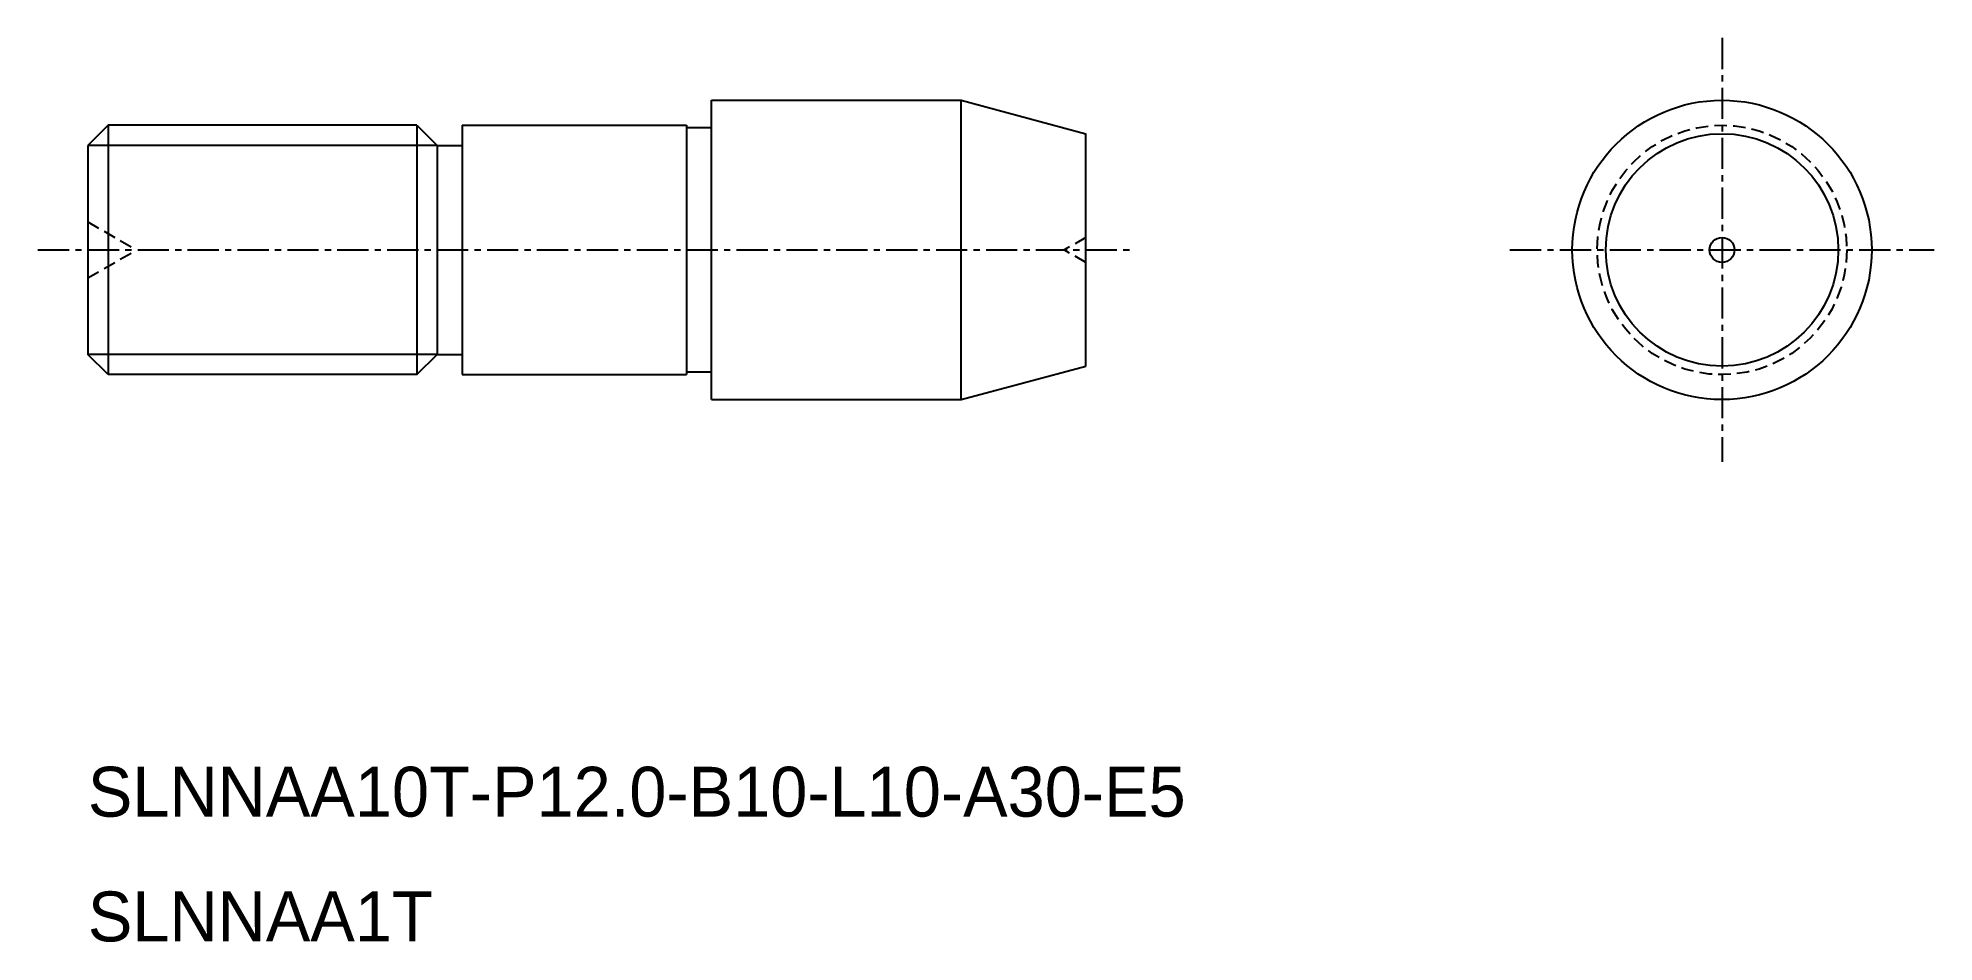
# Model space of a CAD drawing. Extents: x -2046.9 to -1970.9, y -727.4 to -691.2.
import ezdxf

# ---------------------------------------------------------------- set-up
doc = ezdxf.new("R2010")
doc.units = 0
doc.linetypes.add('CENTER', pattern=[2, 1.25, -0.25, 0.25, -0.25])
doc.linetypes.add('DASHED', pattern=[0.75, 0.5, -0.25])
doc.layers.get('0').update_dxf_attribs({"linetype": 'CONTINUOUS'})
doc.layers.add('CENTER', color=1, linetype='CENTER')

msp = doc.modelspace()

# ---------------------------------------------------------------- linework, layer by layer
at = {"color": 7, "linetype": 'CONTINUOUS'}
for p, q in [((-2019.895, -693.66), (-2009.895, -693.66)), ((-2019.895, -705.66), (-2019.895, -693.66)), ((-2009.895, -705.66), (-2009.895, -693.66)), ((-2009.895, -693.66), (-2004.895, -695)), ((-2044.083, -694.66), (-2044.895, -695.472)), ((-2031.707, -694.66), (-2044.083, -694.66)), ((-2044.079, -694.66), (-2044.079, -704.66)), ((-2031.712, -694.66), (-2031.712, -704.66)), ((-2031.707, -694.66), (-2030.895, -695.472)), ((-2029.895, -694.66), (-2020.895, -694.66)), ((-2029.895, -694.66), (-2029.895, -704.66)), ((-2020.895, -694.66), (-2020.895, -704.66)), ((-2019.895, -694.76), (-2020.895, -694.76)), ((-2004.895, -704.32), (-2004.895, -695)), ((-2044.895, -695.472), (-2044.895, -703.848)), ((-2030.895, -695.472), (-2030.895, -703.848)), ((-2030.895, -695.472), (-2029.895, -695.472)), ((-2044.083, -704.66), (-2044.895, -703.848)), ((-2031.707, -704.66), (-2030.895, -703.848)), ((-2030.895, -703.848), (-2029.895, -703.848)), ((-2009.895, -705.66), (-2004.895, -704.32)), ((-2031.707, -704.66), (-2044.083, -704.66)), ((-2029.895, -704.66), (-2020.895, -704.66)), ((-2019.895, -704.56), (-2020.895, -704.56)), ((-2019.895, -705.66), (-2009.895, -705.66))]:
    msp.add_line(p, q, dxfattribs=at)
at = {"color": 3, "linetype": 'CONTINUOUS'}
for p, q in [((-2030.895, -695.472), (-2044.895, -695.472)), ((-2030.895, -703.848), (-2044.895, -703.848))]:
    msp.add_line(p, q, dxfattribs=at)
at = {"color": 3, "linetype": 'DASHED'}
for p, q in [((-2044.895, -698.535), (-2042.947, -699.66)), ((-2004.895, -699.16), (-2005.761, -699.66)), ((-2044.895, -700.785), (-2042.947, -699.66)), ((-2004.895, -700.16), (-2005.761, -699.66))]:
    msp.add_line(p, q, dxfattribs=at)
msp.add_circle((-1979.395, -699.66), 5, dxfattribs=at)
at = {"layer": 'CENTER', "color": 1, "linetype": 'CENTER'}
for p, q in [((-1979.395, -691.16), (-1979.395, -708.16)), ((-2046.895, -699.66), (-2002.895, -699.66)), ((-1987.895, -699.66), (-1970.895, -699.66))]:
    msp.add_line(p, q, dxfattribs=at)
at = {"layer": 'CENTER', "color": 7, "linetype": 'CONTINUOUS'}
for radius in [6, 4.66, 0.5]:
    msp.add_circle((-1979.395, -699.66), radius, dxfattribs=at)

# ---------------------------------------------------------------- texts
at = {"color": 7, "linetype": 'CONTINUOUS'}
for s, p in [('SLNNAA10T-P12.0-B10-L10-A30-E5', (-2044.895, -722.381)), ('SLNNAA1T', (-2044.895, -727.381))]:
    msp.add_text(s, height=2, dxfattribs=at).set_placement(p)

doc.saveas('drawing.dxf')
